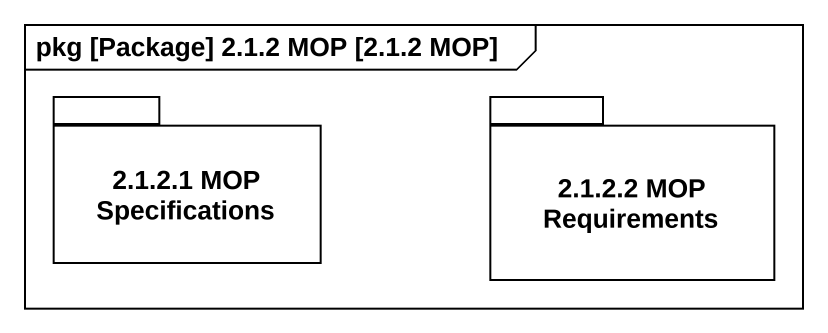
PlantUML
@startuml
mainframe pkg [Package] 2.1.2 MOP [2.1.2 MOP]
package "2.1.2.1 MOP Specifications" as p2_1_2_1_MOP_Specifications {
}
package "2.1.2.2 MOP Requirements" as p2_1_2_2_MOP_Requirements {
}
@enduml
